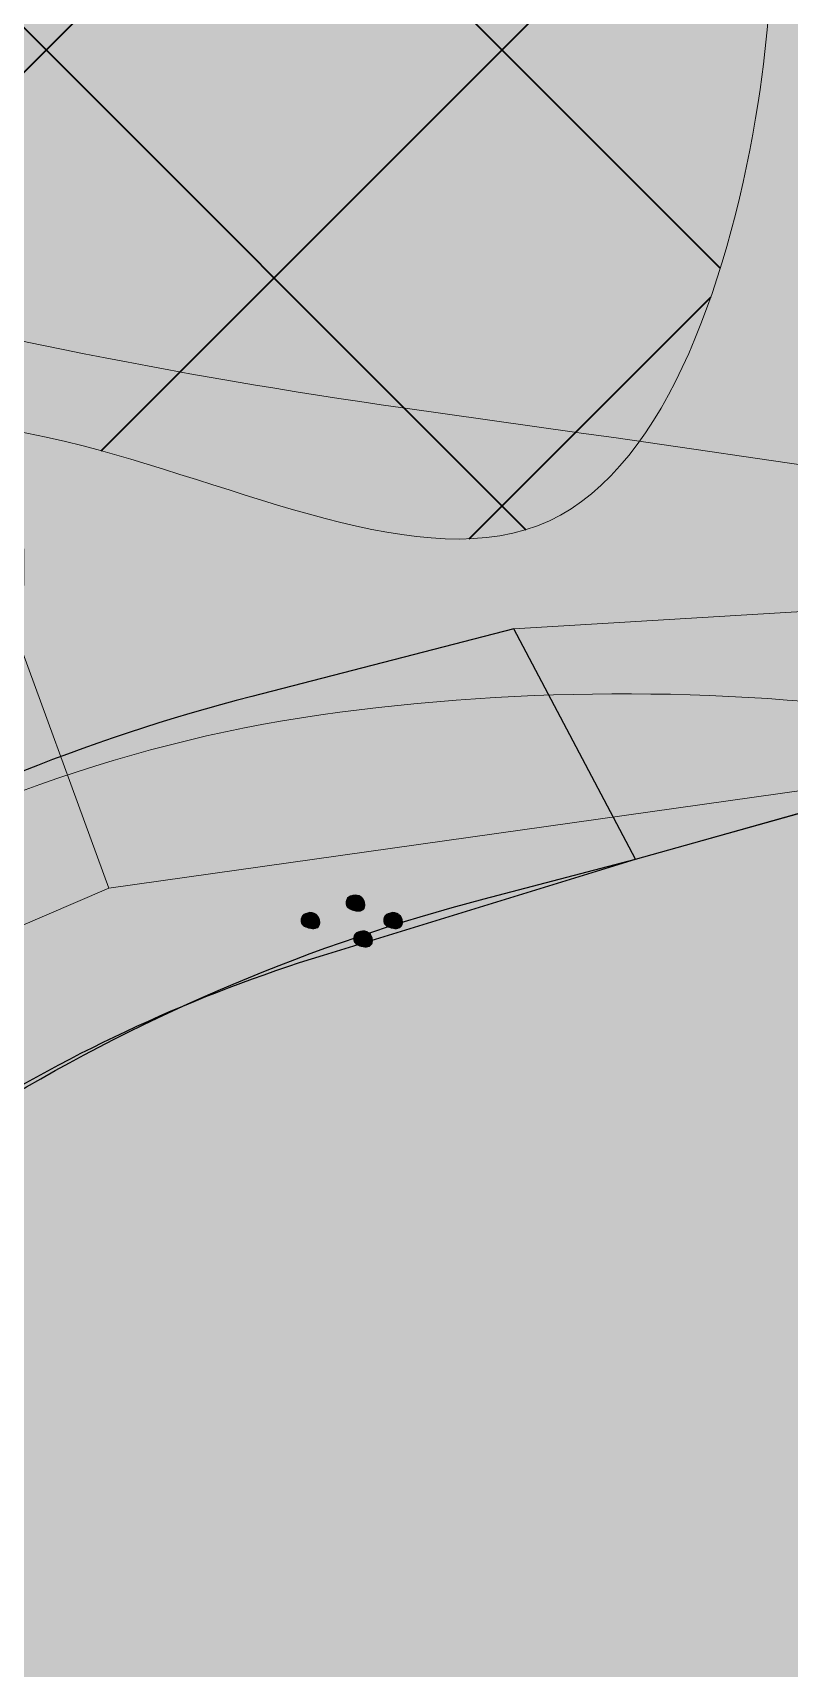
# Model space of a CAD drawing. Header units: metres. Extents: x 68582 to 69192, y 19191 to 19633.
# Drawn here: x 68841.08 to 68848.23, y 19431.63 to 19447.09 of the extents above; entities that cross this region are included whole.
import ezdxf

# ---------------------------------------------------------------- set-up
doc = ezdxf.new("R2010")
doc.units = ezdxf.units.M
doc.layers.get('0').update_dxf_attribs({"lineweight": 15})
doc.layers.add('Kasvillisuus', color=7, linetype='Continuous', lineweight=5)
doc.layers.add('None', color=7, linetype='Continuous', lineweight=5)

msp = doc.modelspace()

# ---------------------------------------------------------------- hatches: boundary and pattern name
at = {"true_color": 0xd1f0d1, "transparency": 33554687}
msp.add_hatch(color=254, dxfattribs=at).paths.add_polyline_path([(68588.122, 19191.443), (69192.296, 19191.443), (69192.296, 19628.232), (68588.122, 19628.232)], flags=0)
at = {"true_color": 0xffffff, "transparency": 33554687}
for points in [[(68853.84, 19438.84), (68849.6, 19440.1), (68841.8, 19439), (68840.808, 19441.718), (68840.998, 19441.866), (68840.998, 19442.21), (68838.164, 19442.598), (68830.39, 19442.197), (68825, 19444.618), (68825.489, 19446.042), (68819.504, 19455.1), (68817.6, 19456.1), (68817.755, 19456.395), (68832.713, 19456.567), (68832.797, 19453.569), (68847.2, 19453.974), (68847.182, 19456.976), (68849.313, 19456.973), (68849.274, 19455.809), (68866.347, 19455.716), (68866.347, 19457.48), (68870.158, 19457.258), (68870.204, 19455.959), (68875.311, 19455.901), (68875.238, 19457.315), (68877.559, 19457.315), (68878.273, 19456.48), (68872.251, 19441.895), (68872.086, 19441.25), (68872.426, 19440.59), (68868.682, 19443.179), (68869.194, 19443.727), (68869.626, 19444.285), (68872.6, 19451.2), (68872.86, 19451.796), (68873.143, 19452.7), (68872.6, 19453.608), (68870.137, 19453.9), (68868.016, 19453.862), (68867.223, 19453.088), (68866.127, 19446.233), (68866.229, 19445.93), (68862.957, 19447.2), (68863.493, 19448.475), (68864.453, 19451.678), (68864.393, 19452.094), (68864.137, 19452.399), (68862.749, 19452.595), (68861.466, 19452.475), (68860.18, 19451.092), (68859.697, 19448.404), (68857.397, 19447.7), (68857.314, 19449.873), (68856.392, 19450.576), (68848.579, 19450.505), (68848.372, 19450.1), (68848.372, 19447.981), (68848.557, 19447.548), (68849.239, 19447.196), (68856.6, 19447)], [(68808.569, 19421.48), (68810.969, 19421.334), (68817.46, 19423.44), (68821.08, 19426.27), (68819.7, 19431.4), (68816.1, 19439.6), (68820.697, 19440.086), (68821.08, 19439.982), (68821.624, 19440.203), (68821.921, 19440.66), (68823.518, 19444.501), (68825, 19444.618), (68828.442, 19443.091), (68830.454, 19442.168), (68827.992, 19439.791), (68827.326, 19437.472), (68827.898, 19434.103), (68828.007, 19433.869), (68828.715, 19433.53), (68829.106, 19433.484), (68834.33, 19439.275), (68837.091, 19440.59), (68840.808, 19441.718), (68841.8, 19439), (68839.7, 19438.1), (68835.6, 19434.8), (68834.7, 19432.8), (68835.1, 19431), (68840.496, 19425.49), (68838.219, 19423.58), (68835.136, 19420.991), (68832.917, 19423.183), (68831.316, 19424.433), (68830.601, 19424.494), (68827.702, 19423.479), (68826.712, 19422.889), (68825.308, 19422.423), (68824.014, 19421.885), (68823.664, 19421.359), (68822.141, 19420.424), (68820.711, 19419.916), (68819.817, 19419.384), (68819.464, 19419.002), (68819.569, 19416.869), (68820.647, 19414.953), (68821.216, 19414.438), (68820.68, 19412.69), (68816.445, 19413.091), (68814.393, 19413.286), (68814.393, 19414.438), (68814.835, 19414.4), (68816.131, 19414.699), (68817.336, 19415.42), (68817.343, 19415.689), (68816.502, 19416.568), (68816.173, 19416.858), (68815.855, 19416.858), (68815.193, 19416.486), (68814.237, 19415.934), (68813.581, 19415.555), (68813.417, 19415.309)]]:
    msp.add_hatch(color=7, dxfattribs=at).paths.add_polyline_path(points, flags=0)
at = {"lineweight": 35, "true_color": 0x0988ff, "transparency": 33554687}
h = msp.add_hatch(dxfattribs=at)
h.set_pattern_fill('CMU HF', color=150, scale=50, style=0, pattern_type=2)
h.set_pattern_definition([(45, (0, 0), (-2.15526147, 2.15526147), []), (135, (0, 0), (2.15526147, 2.15526147), [])])
h.paths.add_polyline_path([(68836.369, 19452.69), (68833.192, 19452.628), (68832.533, 19452.629), (68831.862, 19452.648), (68831.521, 19452.666), (68829.4, 19452.852), (68829.109, 19452.866), (68828.965, 19452.87), (68828.822, 19452.871), (68828.681, 19452.87), (68828.541, 19452.865), (68828.402, 19452.857), (68828.265, 19452.845), (68828.13, 19452.83), (68827.997, 19452.81), (68827.932, 19452.799), (68827.866, 19452.787), (68827.802, 19452.773), (68827.737, 19452.758), (68827.674, 19452.742), (68827.611, 19452.725), (68827.549, 19452.706), (68827.487, 19452.687), (68827.426, 19452.665), (68827.365, 19452.643), (68827.305, 19452.619), (68827.246, 19452.593), (68827.188, 19452.566), (68827.13, 19452.538), (68827.073, 19452.508), (68827.017, 19452.477), (68826.962, 19452.444), (68826.907, 19452.409), (68826.853, 19452.372), (68826.8, 19452.334), (68826.767, 19452.309), (68826.734, 19452.283), (68826.701, 19452.256), (68826.668, 19452.229), (68826.604, 19452.172), (68826.542, 19452.113), (68826.481, 19452.051), (68826.422, 19451.987), (68826.364, 19451.92), (68826.308, 19451.852), (68826.254, 19451.781), (68826.201, 19451.709), (68826.15, 19451.634), (68826.101, 19451.558), (68826.053, 19451.48), (68826.008, 19451.4), (68825.965, 19451.319), (68825.923, 19451.237), (68825.883, 19451.153), (68825.846, 19451.068), (68825.81, 19450.982), (68825.777, 19450.895), (68825.746, 19450.808), (68825.717, 19450.719), (68825.69, 19450.629), (68825.666, 19450.539), (68825.643, 19450.449), (68825.623, 19450.358), (68825.606, 19450.267), (68825.591, 19450.175), (68825.578, 19450.083), (68825.568, 19449.992), (68825.56, 19449.9), (68825.555, 19449.809), (68825.554, 19449.748), (68825.553, 19449.687), (68825.554, 19449.566), (68825.56, 19449.445), (68825.57, 19449.325), (68825.582, 19449.205), (68825.598, 19449.086), (68825.617, 19448.967), (68825.638, 19448.848), (68825.687, 19448.612), (68825.742, 19448.378), (68825.975, 19447.452), (68826.025, 19447.223), (68826.047, 19447.11), (68826.066, 19446.996), (68826.082, 19446.882), (68826.096, 19446.769), (68826.106, 19446.656), (68826.112, 19446.543), (68826.114, 19446.487), (68826.115, 19446.43), (68826.115, 19446.374), (68826.113, 19446.318), (68826.111, 19446.262), (68826.107, 19446.206), (68826.102, 19446.149), (68826.096, 19446.093), (68826.086, 19446.024), (68826.074, 19445.954), (68826.061, 19445.885), (68826.046, 19445.816), (68826.029, 19445.747), (68826.01, 19445.678), (68825.989, 19445.609), (68825.967, 19445.54), (68825.943, 19445.472), (68825.917, 19445.404), (68825.89, 19445.336), (68825.862, 19445.268), (68825.832, 19445.201), (68825.8, 19445.134), (68825.768, 19445.068), (68825.734, 19445.002), (68825.662, 19444.871), (68825.585, 19444.741), (68825.504, 19444.614), (68825.419, 19444.489), (68825.331, 19444.366), (68825.239, 19444.245), (68825.145, 19444.127), (68825.048, 19444.012), (68824.958, 19443.91), (68824.866, 19443.81), (68824.679, 19443.615), (68823.928, 19442.865), (68823.751, 19442.673), (68823.665, 19442.575), (68823.582, 19442.475), (68823.519, 19442.395), (68823.457, 19442.315), (68823.397, 19442.233), (68823.339, 19442.15), (68823.225, 19441.98), (68823.116, 19441.807), (68823.011, 19441.631), (68822.909, 19441.451), (68822.138, 19439.97), (68821.933, 19439.605), (68821.196, 19438.412), (68821.127, 19438.292), (68821.06, 19438.17), (68820.996, 19438.048), (68820.934, 19437.924), (68820.876, 19437.799), (68820.822, 19437.673), (68820.79, 19437.591), (68820.759, 19437.509), (68820.73, 19437.426), (68820.703, 19437.342), (68820.677, 19437.258), (68820.652, 19437.173), (68820.629, 19437.088), (68820.608, 19437.002), (68820.588, 19436.915), (68820.57, 19436.828), (68820.538, 19436.653), (68820.511, 19436.476), (68820.49, 19436.298), (68820.475, 19436.119), (68820.465, 19435.939), (68820.46, 19435.758), (68820.46, 19435.577), (68820.465, 19435.396), (68820.475, 19435.215), (68820.49, 19435.034), (68820.509, 19434.854), (68820.527, 19434.71), (68820.548, 19434.566), (68820.572, 19434.422), (68820.599, 19434.28), (68820.628, 19434.138), (68820.659, 19433.996), (68820.729, 19433.715), (68820.808, 19433.436), (68820.896, 19433.161), (68820.992, 19432.888), (68821.096, 19432.618), (68821.206, 19432.352), (68821.324, 19432.089), (68821.447, 19431.83), (68821.575, 19431.574), (68821.709, 19431.323), (68821.847, 19431.076), (68821.988, 19430.833), (68822.134, 19430.594), (68822.403, 19430.173), (68823.235, 19428.934), (68823.51, 19428.506), (68823.779, 19428.059), (68823.91, 19427.826), (68824.039, 19427.586), (68824.164, 19427.338), (68824.285, 19427.081), (68824.484, 19426.626), (68824.872, 19425.7), (68824.973, 19425.478), (68825.075, 19425.264), (68825.128, 19425.16), (68825.182, 19425.06), (68825.237, 19424.962), (68825.293, 19424.868), (68825.35, 19424.777), (68825.409, 19424.69), (68825.439, 19424.649), (68825.469, 19424.608), (68825.5, 19424.568), (68825.531, 19424.53), (68825.563, 19424.492), (68825.595, 19424.456), (68825.627, 19424.421), (68825.66, 19424.387), (68825.693, 19424.355), (68825.727, 19424.324), (68825.762, 19424.294), (68825.796, 19424.266), (68825.832, 19424.239), (68825.868, 19424.214), (68825.886, 19424.202), (68825.904, 19424.19), (68825.923, 19424.179), (68825.941, 19424.168), (68825.96, 19424.157), (68825.979, 19424.147), (68825.998, 19424.137), (68826.017, 19424.128), (68826.037, 19424.119), (68826.056, 19424.11), (68826.076, 19424.102), (68826.096, 19424.094), (68826.116, 19424.087), (68826.136, 19424.08), (68826.156, 19424.074), (68826.177, 19424.068), (68826.197, 19424.062), (68826.218, 19424.057), (68826.239, 19424.052), (68826.26, 19424.048), (68826.281, 19424.044), (68826.303, 19424.04), (68826.324, 19424.037), (68826.346, 19424.034), (68826.368, 19424.032), (68826.39, 19424.03), (68826.434, 19424.027), (68826.479, 19424.025), (68826.524, 19424.025), (68826.57, 19424.026), (68826.616, 19424.029), (68826.663, 19424.033), (68826.71, 19424.038), (68826.758, 19424.045), (68826.806, 19424.053), (68826.854, 19424.062), (68826.903, 19424.072), (68826.953, 19424.084), (68827.003, 19424.096), (68827.053, 19424.11), (68827.103, 19424.125), (68827.205, 19424.157), (68827.309, 19424.194), (68827.413, 19424.234), (68827.519, 19424.277), (68827.626, 19424.324), (68827.842, 19424.426), (68828.06, 19424.538), (68828.281, 19424.657), (68830.115, 19425.723), (68830.459, 19425.927), (68830.624, 19426.03), (68830.784, 19426.134), (68830.939, 19426.239), (68831.088, 19426.347), (68831.16, 19426.403), (68831.231, 19426.459), (68831.3, 19426.515), (68831.367, 19426.573), (68831.433, 19426.632), (68831.497, 19426.692), (68831.559, 19426.754), (68831.619, 19426.816), (68831.677, 19426.88), (68831.733, 19426.945), (68831.787, 19427.012), (68831.839, 19427.081), (68831.894, 19427.158), (68831.946, 19427.238), (68831.996, 19427.319), (68832.043, 19427.402), (68832.088, 19427.488), (68832.13, 19427.575), (68832.17, 19427.664), (68832.207, 19427.754), (68832.242, 19427.847), (68832.275, 19427.941), (68832.305, 19428.037), (68832.332, 19428.134), (68832.357, 19428.233), (68832.38, 19428.334), (68832.401, 19428.436), (68832.419, 19428.54), (68832.435, 19428.645), (68832.448, 19428.752), (68832.46, 19428.86), (68832.469, 19428.969), (68832.476, 19429.08), (68832.48, 19429.192), (68832.483, 19429.305), (68832.483, 19429.419), (68832.481, 19429.535), (68832.477, 19429.652), (68832.463, 19429.889), (68832.441, 19430.13), (68832.41, 19430.375), (68832.375, 19430.599), (68832.334, 19430.825), (68832.285, 19431.05), (68832.258, 19431.161), (68832.229, 19431.272), (68832.199, 19431.381), (68832.166, 19431.489), (68832.132, 19431.595), (68832.095, 19431.7), (68832.057, 19431.802), (68832.017, 19431.901), (68831.974, 19431.999), (68831.93, 19432.093), (68831.883, 19432.184), (68831.859, 19432.228), (68831.835, 19432.271), (68831.809, 19432.314), (68831.784, 19432.356), (68831.758, 19432.396), (68831.731, 19432.436), (68831.704, 19432.474), (68831.676, 19432.512), (68831.647, 19432.548), (68831.618, 19432.584), (68831.589, 19432.618), (68831.559, 19432.651), (68831.528, 19432.683), (68831.497, 19432.713), (68831.465, 19432.743), (68831.433, 19432.771), (68831.4, 19432.797), (68831.366, 19432.823), (68831.349, 19432.835), (68831.332, 19432.846), (68831.315, 19432.858), (68831.297, 19432.869), (68831.28, 19432.88), (68831.262, 19432.89), (68831.244, 19432.9), (68831.226, 19432.91), (68831.208, 19432.919), (68831.19, 19432.928), (68831.171, 19432.936), (68831.153, 19432.944), (68831.134, 19432.952), (68831.115, 19432.959), (68831.096, 19432.966), (68831.076, 19432.973), (68831.057, 19432.979), (68831.037, 19432.984), (68831.018, 19432.99), (68830.998, 19432.994), (68830.978, 19432.999), (68830.958, 19433.003), (68830.937, 19433.006), (68830.917, 19433.01), (68830.899, 19433.012), (68830.881, 19433.014), (68830.863, 19433.016), (68830.844, 19433.017), (68830.808, 19433.019), (68830.77, 19433.02), (68830.733, 19433.019), (68830.694, 19433.018), (68830.656, 19433.015), (68830.617, 19433.011), (68830.578, 19433.007), (68830.538, 19433.001), (68830.499, 19432.994), (68830.458, 19432.987), (68830.377, 19432.97), (68830.295, 19432.95), (68830.212, 19432.927), (68830.128, 19432.903), (68829.958, 19432.848), (68829.274, 19432.606), (68829.107, 19432.553), (68829.024, 19432.53), (68828.943, 19432.51), (68828.862, 19432.492), (68828.823, 19432.484), (68828.783, 19432.477), (68828.744, 19432.471), (68828.705, 19432.466), (68828.667, 19432.462), (68828.629, 19432.459), (68828.591, 19432.457), (68828.554, 19432.456), (68828.518, 19432.456), (68828.481, 19432.458), (68828.463, 19432.459), (68828.445, 19432.46), (68828.428, 19432.462), (68828.41, 19432.464), (68828.393, 19432.466), (68828.375, 19432.469), (68828.358, 19432.472), (68828.341, 19432.475), (68828.323, 19432.479), (68828.305, 19432.484), (68828.287, 19432.489), (68828.27, 19432.494), (68828.253, 19432.499), (68828.235, 19432.505), (68828.218, 19432.511), (68828.201, 19432.518), (68828.184, 19432.525), (68828.168, 19432.532), (68828.151, 19432.54), (68828.135, 19432.548), (68828.119, 19432.556), (68828.102, 19432.565), (68828.086, 19432.574), (68828.071, 19432.583), (68828.055, 19432.593), (68828.039, 19432.603), (68828.024, 19432.613), (68828.009, 19432.624), (68827.993, 19432.635), (68827.978, 19432.646), (68827.949, 19432.67), (68827.919, 19432.695), (68827.891, 19432.721), (68827.863, 19432.748), (68827.835, 19432.776), (68827.808, 19432.805), (68827.781, 19432.836), (68827.755, 19432.867), (68827.729, 19432.9), (68827.704, 19432.933), (68827.679, 19432.968), (68827.654, 19433.003), (68827.63, 19433.039), (68827.607, 19433.076), (68827.584, 19433.114), (68827.539, 19433.192), (68827.496, 19433.274), (68827.454, 19433.358), (68827.414, 19433.445), (68827.375, 19433.534), (68827.338, 19433.625), (68827.303, 19433.718), (68827.235, 19433.908), (68827.173, 19434.104), (68827.115, 19434.303), (68827.061, 19434.502), (68826.964, 19434.898), (68826.876, 19435.3), (68826.802, 19435.686), (68826.77, 19435.874), (68826.743, 19436.059), (68826.719, 19436.242), (68826.7, 19436.422), (68826.685, 19436.6), (68826.674, 19436.778), (68826.668, 19436.954), (68826.667, 19437.129), (68826.671, 19437.304), (68826.679, 19437.48), (68826.693, 19437.655), (68826.712, 19437.832), (68826.737, 19438.018), (68826.769, 19438.205), (68826.806, 19438.393), (68826.849, 19438.581), (68826.898, 19438.768), (68826.953, 19438.955), (68827.014, 19439.141), (68827.081, 19439.326), (68827.154, 19439.509), (68827.233, 19439.689), (68827.318, 19439.867), (68827.408, 19440.042), (68827.456, 19440.128), (68827.505, 19440.213), (68827.556, 19440.298), (68827.608, 19440.381), (68827.662, 19440.463), (68827.717, 19440.544), (68827.774, 19440.624), (68827.832, 19440.703), (68827.894, 19440.783), (68827.958, 19440.863), (68828.024, 19440.94), (68828.091, 19441.017), (68828.159, 19441.092), (68828.229, 19441.166), (68828.301, 19441.238), (68828.373, 19441.309), (68828.447, 19441.378), (68828.523, 19441.446), (68828.599, 19441.513), (68828.677, 19441.579), (68828.756, 19441.642), (68828.836, 19441.705), (68829, 19441.826), (68829.167, 19441.941), (68829.338, 19442.051), (68829.513, 19442.155), (68829.691, 19442.253), (68829.871, 19442.345), (68830.055, 19442.432), (68830.24, 19442.513), (68830.427, 19442.588), (68830.585, 19442.647), (68830.745, 19442.701), (68830.905, 19442.752), (68831.066, 19442.8), (68831.229, 19442.844), (68831.392, 19442.884), (68831.556, 19442.921), (68831.72, 19442.956), (68832.051, 19443.016), (68832.385, 19443.067), (68832.721, 19443.108), (68833.058, 19443.142), (68833.736, 19443.193), (68837.847, 19443.446), (68838.539, 19443.479), (68838.887, 19443.486), (68839.236, 19443.484), (68839.588, 19443.473), (68839.942, 19443.45), (68840.12, 19443.435), (68840.299, 19443.416), (68840.479, 19443.393), (68840.659, 19443.367), (68840.841, 19443.337), (68841.024, 19443.303), (68841.207, 19443.266), (68841.392, 19443.223), (68841.699, 19443.145), (68842.008, 19443.056), (68843.547, 19442.579), (68843.847, 19442.496), (68843.995, 19442.459), (68844.141, 19442.424), (68844.286, 19442.394), (68844.429, 19442.367), (68844.57, 19442.344), (68844.71, 19442.326), (68844.779, 19442.318), (68844.847, 19442.312), (68844.915, 19442.308), (68844.982, 19442.304), (68845.049, 19442.303), (68845.115, 19442.302), (68845.18, 19442.303), (68845.245, 19442.306), (68845.309, 19442.31), (68845.373, 19442.316), (68845.435, 19442.323), (68845.497, 19442.333), (68845.559, 19442.344), (68845.619, 19442.357), (68845.679, 19442.371), (68845.738, 19442.388), (68845.797, 19442.407), (68845.825, 19442.417), (68845.854, 19442.427), (68845.883, 19442.438), (68845.911, 19442.45), (68845.939, 19442.462), (68845.967, 19442.475), (68845.993, 19442.487), (68846.019, 19442.5), (68846.071, 19442.528), (68846.122, 19442.557), (68846.172, 19442.588), (68846.221, 19442.621), (68846.27, 19442.656), (68846.318, 19442.692), (68846.365, 19442.731), (68846.411, 19442.77), (68846.457, 19442.812), (68846.502, 19442.855), (68846.546, 19442.899), (68846.59, 19442.945), (68846.633, 19442.993), (68846.675, 19443.042), (68846.716, 19443.092), (68846.757, 19443.144), (68846.797, 19443.197), (68846.836, 19443.251), (68846.874, 19443.307), (68846.912, 19443.364), (68846.949, 19443.421), (68847.022, 19443.541), (68847.091, 19443.664), (68847.158, 19443.792), (68847.222, 19443.923), (68847.284, 19444.057), (68847.343, 19444.195), (68847.399, 19444.335), (68847.453, 19444.478), (68847.505, 19444.623), (68847.554, 19444.77), (68847.6, 19444.919), (68847.686, 19445.22), (68847.763, 19445.524), (68847.83, 19445.828), (68847.889, 19446.131), (68847.939, 19446.429), (68847.975, 19446.672), (68848.004, 19446.911), (68848.027, 19447.146), (68848.045, 19447.379), (68848.057, 19447.608), (68848.062, 19447.836), (68848.062, 19448.061), (68848.055, 19448.286), (68848.041, 19448.509), (68848.022, 19448.732), (68847.995, 19448.955), (68847.962, 19449.178), (68847.923, 19449.403), (68847.877, 19449.628), (68847.824, 19449.856), (68847.764, 19450.085), (68847.709, 19450.277), (68847.649, 19450.47), (68847.584, 19450.662), (68847.514, 19450.854), (68847.438, 19451.043), (68847.357, 19451.229), (68847.315, 19451.321), (68847.271, 19451.411), (68847.226, 19451.5), (68847.179, 19451.588), (68847.131, 19451.674), (68847.081, 19451.759), (68847.03, 19451.841), (68846.978, 19451.922), (68846.923, 19452.001), (68846.868, 19452.078), (68846.811, 19452.152), (68846.752, 19452.224), (68846.692, 19452.294), (68846.63, 19452.36), (68846.567, 19452.425), (68846.534, 19452.455), (68846.502, 19452.486), (68846.468, 19452.515), (68846.435, 19452.544), (68846.401, 19452.572), (68846.367, 19452.599), (68846.332, 19452.625), (68846.297, 19452.651), (68846.261, 19452.675), (68846.225, 19452.699), (68846.174, 19452.731), (68846.123, 19452.761), (68846.07, 19452.789), (68846.017, 19452.816), (68845.963, 19452.841), (68845.908, 19452.864), (68845.853, 19452.886), (68845.796, 19452.907), (68845.74, 19452.926), (68845.682, 19452.944), (68845.624, 19452.96), (68845.565, 19452.975), (68845.505, 19452.989), (68845.445, 19453.002), (68845.385, 19453.013), (68845.323, 19453.023), (68845.262, 19453.032), (68845.199, 19453.039), (68845.136, 19453.046), (68845.073, 19453.051), (68844.944, 19453.059), (68844.814, 19453.063), (68844.682, 19453.063), (68844.548, 19453.06), (68844.413, 19453.054), (68844.276, 19453.045), (68843.999, 19453.019), (68843.718, 19452.985), (68841.999, 19452.722), (68841.623, 19452.678), (68841.252, 19452.644), (68840.885, 19452.62), (68840.523, 19452.604), (68839.808, 19452.592)], flags=0)
at = {"layer": 'None', "linetype": 'Continuous', "lineweight": 0, "true_color": 0xa6caf0, "transparency": 33554687}
for points in [[(68835.6, 19434.8), (68839.7, 19438.1), (68841.8, 19439), (68849.6, 19440.1), (68853.8, 19438.8), (68860, 19433.5), (68861.5, 19429.6), (68861.2, 19426.5), (68858.6, 19422.1), (68856, 19420.1), (68852.4, 19419.2), (68847.9, 19420.2), (68844.6, 19421.3), (68835.1, 19431), (68834.7, 19432.8)], [(68836.723, 19432.243), (68836.889, 19433.81), (68837.295, 19434.237), (68837.714, 19434.65), (68838.148, 19435.048), (68838.594, 19435.432), (68839.054, 19435.801), (68839.525, 19436.154), (68840.008, 19436.491), (68840.502, 19436.811), (68841.007, 19437.114), (68841.522, 19437.401), (68842.045, 19437.67), (68842.578, 19437.921), (68843.119, 19438.154), (68843.667, 19438.369), (68844.222, 19438.565), (68844.784, 19438.743), (68845.351, 19438.901), (68846.78, 19439.274), (68849.5, 19440.04), (68853.84, 19438.84), (68859.85, 19433.57), (68861.42, 19429.79), (68861.27, 19426.61), (68858.67, 19422.21), (68855.87, 19419.91), (68854.621, 19419.691), (68852.831, 19420.107), (68850.535, 19420.656), (68849.341, 19420.729), (68848.06, 19420.11), (68844.961, 19421.739), (68842.04, 19424.47), (68837.39, 19430.708)]]:
    msp.add_hatch(color=151, dxfattribs=at).paths.add_polyline_path(points, flags=0)
at = {"layer": 'None', "linetype": 'Continuous', "lineweight": 0, "true_color": 0xdd0000, "transparency": 33554687}
for points in [[(68844.065, 19438.817), (68844.068, 19438.814), (68844.071, 19438.812), (68844.074, 19438.81), (68844.078, 19438.808), (68844.081, 19438.806), (68844.085, 19438.804), (68844.088, 19438.802), (68844.092, 19438.8), (68844.096, 19438.799), (68844.099, 19438.797), (68844.103, 19438.796), (68844.107, 19438.795), (68844.111, 19438.794), (68844.115, 19438.793), (68844.136, 19438.788), (68844.14, 19438.787), (68844.143, 19438.787), (68844.146, 19438.786), (68844.149, 19438.786), (68844.152, 19438.786), (68844.156, 19438.786), (68844.159, 19438.786), (68844.162, 19438.786), (68844.165, 19438.786), (68844.169, 19438.787), (68844.172, 19438.787), (68844.175, 19438.788), (68844.178, 19438.788), (68844.181, 19438.789), (68844.184, 19438.79), (68844.187, 19438.791), (68844.191, 19438.792), (68844.194, 19438.793), (68844.195, 19438.794), (68844.196, 19438.795), (68844.198, 19438.795), (68844.199, 19438.796), (68844.2, 19438.797), (68844.202, 19438.798), (68844.203, 19438.799), (68844.204, 19438.8), (68844.205, 19438.801), (68844.207, 19438.802), (68844.208, 19438.803), (68844.209, 19438.804), (68844.21, 19438.805), (68844.211, 19438.806), (68844.212, 19438.808), (68844.213, 19438.809), (68844.214, 19438.81), (68844.214, 19438.812), (68844.215, 19438.813), (68844.216, 19438.814), (68844.217, 19438.816), (68844.217, 19438.817), (68844.218, 19438.819), (68844.219, 19438.82), (68844.219, 19438.822), (68844.219, 19438.823), (68844.22, 19438.825), (68844.22, 19438.826), (68844.221, 19438.828), (68844.221, 19438.829), (68844.221, 19438.831), (68844.221, 19438.832), (68844.221, 19438.834), (68844.221, 19438.835), (68844.221, 19438.847), (68844.221, 19438.85), (68844.221, 19438.853), (68844.221, 19438.856), (68844.22, 19438.859), (68844.22, 19438.862), (68844.219, 19438.865), (68844.219, 19438.868), (68844.218, 19438.871), (68844.217, 19438.873), (68844.216, 19438.876), (68844.215, 19438.879), (68844.214, 19438.882), (68844.213, 19438.884), (68844.211, 19438.887), (68844.21, 19438.89), (68844.208, 19438.892), (68844.207, 19438.895), (68844.205, 19438.897), (68844.203, 19438.9), (68844.202, 19438.902), (68844.2, 19438.904), (68844.198, 19438.907), (68844.195, 19438.909), (68844.193, 19438.911), (68844.191, 19438.913), (68844.189, 19438.915), (68844.186, 19438.917), (68844.184, 19438.919), (68844.182, 19438.92), (68844.179, 19438.922), (68844.177, 19438.923), (68844.174, 19438.925), (68844.172, 19438.926), (68844.169, 19438.927), (68844.167, 19438.929), (68844.164, 19438.93), (68844.161, 19438.931), (68844.159, 19438.932), (68844.156, 19438.932), (68844.153, 19438.933), (68844.15, 19438.934), (68844.148, 19438.934), (68844.145, 19438.935), (68844.142, 19438.935), (68844.139, 19438.935), (68844.136, 19438.935), (68844.134, 19438.936), (68844.131, 19438.935), (68844.128, 19438.935), (68844.125, 19438.935), (68844.122, 19438.935), (68844.119, 19438.934), (68844.117, 19438.934), (68844.114, 19438.933), (68844.111, 19438.932), (68844.108, 19438.932), (68844.086, 19438.925), (68844.085, 19438.924), (68844.083, 19438.924), (68844.081, 19438.923), (68844.079, 19438.922), (68844.077, 19438.921), (68844.076, 19438.92), (68844.074, 19438.919), (68844.072, 19438.918), (68844.07, 19438.917), (68844.069, 19438.916), (68844.067, 19438.915), (68844.066, 19438.913), (68844.064, 19438.912), (68844.063, 19438.911), (68844.062, 19438.909), (68844.06, 19438.908), (68844.059, 19438.906), (68844.058, 19438.905), (68844.056, 19438.903), (68844.055, 19438.902), (68844.054, 19438.9), (68844.053, 19438.898), (68844.052, 19438.896), (68844.051, 19438.895), (68844.051, 19438.893), (68844.05, 19438.891), (68844.049, 19438.889), (68844.048, 19438.887), (68844.048, 19438.885), (68844.047, 19438.884), (68844.047, 19438.882), (68844.046, 19438.88), (68844.046, 19438.878), (68844.046, 19438.876), (68844.046, 19438.874), (68844.045, 19438.863), (68844.045, 19438.861), (68844.045, 19438.859), (68844.045, 19438.857), (68844.045, 19438.855), (68844.045, 19438.853), (68844.045, 19438.852), (68844.045, 19438.85), (68844.046, 19438.848), (68844.046, 19438.846), (68844.047, 19438.844), (68844.047, 19438.842), (68844.048, 19438.841), (68844.048, 19438.839), (68844.049, 19438.837), (68844.05, 19438.836), (68844.051, 19438.834), (68844.052, 19438.832), (68844.053, 19438.831), (68844.054, 19438.829), (68844.055, 19438.827), (68844.056, 19438.826), (68844.057, 19438.825), (68844.058, 19438.823), (68844.059, 19438.822), (68844.061, 19438.82), (68844.062, 19438.819), (68844.063, 19438.818)], [(68843.639, 19438.651), (68843.642, 19438.649), (68843.645, 19438.646), (68843.648, 19438.644), (68843.652, 19438.642), (68843.655, 19438.64), (68843.659, 19438.638), (68843.662, 19438.636), (68843.666, 19438.635), (68843.67, 19438.633), (68843.673, 19438.632), (68843.677, 19438.63), (68843.681, 19438.629), (68843.685, 19438.628), (68843.689, 19438.627), (68843.71, 19438.622), (68843.714, 19438.622), (68843.717, 19438.621), (68843.72, 19438.621), (68843.723, 19438.62), (68843.726, 19438.62), (68843.73, 19438.62), (68843.733, 19438.62), (68843.736, 19438.62), (68843.739, 19438.621), (68843.743, 19438.621), (68843.746, 19438.621), (68843.749, 19438.622), (68843.752, 19438.623), (68843.755, 19438.623), (68843.758, 19438.624), (68843.761, 19438.625), (68843.764, 19438.627), (68843.767, 19438.628), (68843.769, 19438.628), (68843.77, 19438.629), (68843.772, 19438.63), (68843.773, 19438.631), (68843.774, 19438.631), (68843.776, 19438.632), (68843.777, 19438.633), (68843.778, 19438.634), (68843.779, 19438.635), (68843.781, 19438.636), (68843.782, 19438.637), (68843.783, 19438.638), (68843.784, 19438.64), (68843.785, 19438.641), (68843.786, 19438.642), (68843.787, 19438.643), (68843.788, 19438.645), (68843.788, 19438.646), (68843.789, 19438.647), (68843.79, 19438.649), (68843.791, 19438.65), (68843.791, 19438.652), (68843.792, 19438.653), (68843.793, 19438.654), (68843.793, 19438.656), (68843.793, 19438.657), (68843.794, 19438.659), (68843.794, 19438.66), (68843.795, 19438.662), (68843.795, 19438.664), (68843.795, 19438.665), (68843.795, 19438.667), (68843.795, 19438.668), (68843.795, 19438.67), (68843.795, 19438.681), (68843.795, 19438.684), (68843.795, 19438.687), (68843.795, 19438.69), (68843.794, 19438.693), (68843.794, 19438.696), (68843.793, 19438.699), (68843.793, 19438.702), (68843.792, 19438.705), (68843.791, 19438.708), (68843.79, 19438.711), (68843.789, 19438.713), (68843.788, 19438.716), (68843.787, 19438.719), (68843.785, 19438.722), (68843.784, 19438.724), (68843.782, 19438.727), (68843.781, 19438.729), (68843.779, 19438.732), (68843.777, 19438.734), (68843.775, 19438.736), (68843.774, 19438.739), (68843.772, 19438.741), (68843.769, 19438.743), (68843.767, 19438.745), (68843.765, 19438.747), (68843.763, 19438.749), (68843.76, 19438.751), (68843.758, 19438.753), (68843.756, 19438.755), (68843.753, 19438.756), (68843.751, 19438.758), (68843.748, 19438.759), (68843.746, 19438.761), (68843.743, 19438.762), (68843.741, 19438.763), (68843.738, 19438.764), (68843.735, 19438.765), (68843.733, 19438.766), (68843.73, 19438.767), (68843.727, 19438.767), (68843.724, 19438.768), (68843.722, 19438.769), (68843.719, 19438.769), (68843.716, 19438.769), (68843.713, 19438.77), (68843.71, 19438.77), (68843.707, 19438.77), (68843.705, 19438.77), (68843.702, 19438.77), (68843.699, 19438.769), (68843.696, 19438.769), (68843.693, 19438.769), (68843.691, 19438.768), (68843.688, 19438.768), (68843.685, 19438.767), (68843.682, 19438.766), (68843.66, 19438.759), (68843.659, 19438.759), (68843.657, 19438.758), (68843.655, 19438.757), (68843.653, 19438.756), (68843.651, 19438.755), (68843.65, 19438.755), (68843.648, 19438.754), (68843.646, 19438.753), (68843.644, 19438.751), (68843.643, 19438.75), (68843.641, 19438.749), (68843.64, 19438.748), (68843.638, 19438.746), (68843.637, 19438.745), (68843.635, 19438.744), (68843.634, 19438.742), (68843.633, 19438.741), (68843.632, 19438.739), (68843.63, 19438.738), (68843.629, 19438.736), (68843.628, 19438.734), (68843.627, 19438.733), (68843.626, 19438.731), (68843.625, 19438.729), (68843.625, 19438.727), (68843.624, 19438.725), (68843.623, 19438.724), (68843.622, 19438.722), (68843.622, 19438.72), (68843.621, 19438.718), (68843.621, 19438.716), (68843.62, 19438.714), (68843.62, 19438.712), (68843.62, 19438.71), (68843.62, 19438.708), (68843.619, 19438.697), (68843.619, 19438.695), (68843.619, 19438.693), (68843.619, 19438.691), (68843.619, 19438.69), (68843.619, 19438.688), (68843.619, 19438.686), (68843.619, 19438.684), (68843.62, 19438.682), (68843.62, 19438.68), (68843.621, 19438.679), (68843.621, 19438.677), (68843.622, 19438.675), (68843.622, 19438.673), (68843.623, 19438.672), (68843.624, 19438.67), (68843.625, 19438.668), (68843.626, 19438.667), (68843.626, 19438.665), (68843.627, 19438.663), (68843.629, 19438.662), (68843.63, 19438.66), (68843.631, 19438.659), (68843.632, 19438.657), (68843.633, 19438.656), (68843.635, 19438.655), (68843.636, 19438.653), (68843.637, 19438.652)], [(68844.419, 19438.651), (68844.423, 19438.649), (68844.426, 19438.646), (68844.429, 19438.644), (68844.432, 19438.642), (68844.436, 19438.64), (68844.439, 19438.638), (68844.443, 19438.636), (68844.447, 19438.635), (68844.45, 19438.633), (68844.454, 19438.632), (68844.458, 19438.631), (68844.462, 19438.629), (68844.465, 19438.628), (68844.469, 19438.627), (68844.491, 19438.623), (68844.494, 19438.622), (68844.497, 19438.621), (68844.501, 19438.621), (68844.504, 19438.621), (68844.507, 19438.62), (68844.51, 19438.62), (68844.514, 19438.62), (68844.517, 19438.621), (68844.52, 19438.621), (68844.523, 19438.621), (68844.526, 19438.622), (68844.53, 19438.622), (68844.533, 19438.623), (68844.536, 19438.624), (68844.539, 19438.625), (68844.542, 19438.626), (68844.545, 19438.627), (68844.548, 19438.628), (68844.55, 19438.629), (68844.551, 19438.629), (68844.552, 19438.63), (68844.554, 19438.631), (68844.555, 19438.632), (68844.556, 19438.633), (68844.558, 19438.634), (68844.559, 19438.634), (68844.56, 19438.635), (68844.561, 19438.637), (68844.562, 19438.638), (68844.563, 19438.639), (68844.565, 19438.64), (68844.566, 19438.641), (68844.567, 19438.642), (68844.567, 19438.644), (68844.568, 19438.645), (68844.569, 19438.646), (68844.57, 19438.648), (68844.571, 19438.649), (68844.571, 19438.65), (68844.572, 19438.652), (68844.573, 19438.653), (68844.573, 19438.655), (68844.574, 19438.656), (68844.574, 19438.658), (68844.575, 19438.659), (68844.575, 19438.661), (68844.575, 19438.662), (68844.575, 19438.664), (68844.576, 19438.665), (68844.576, 19438.667), (68844.576, 19438.668), (68844.576, 19438.67), (68844.576, 19438.682), (68844.576, 19438.685), (68844.576, 19438.688), (68844.575, 19438.69), (68844.575, 19438.693), (68844.575, 19438.696), (68844.574, 19438.699), (68844.573, 19438.702), (68844.573, 19438.705), (68844.572, 19438.708), (68844.571, 19438.711), (68844.57, 19438.714), (68844.569, 19438.716), (68844.567, 19438.719), (68844.566, 19438.722), (68844.565, 19438.724), (68844.563, 19438.727), (68844.562, 19438.729), (68844.56, 19438.732), (68844.558, 19438.734), (68844.556, 19438.737), (68844.554, 19438.739), (68844.552, 19438.741), (68844.55, 19438.743), (68844.548, 19438.745), (68844.546, 19438.747), (68844.544, 19438.749), (68844.541, 19438.751), (68844.539, 19438.753), (68844.536, 19438.755), (68844.534, 19438.756), (68844.532, 19438.758), (68844.529, 19438.759), (68844.527, 19438.761), (68844.524, 19438.762), (68844.521, 19438.763), (68844.519, 19438.764), (68844.516, 19438.765), (68844.513, 19438.766), (68844.511, 19438.767), (68844.508, 19438.768), (68844.505, 19438.768), (68844.502, 19438.769), (68844.5, 19438.769), (68844.497, 19438.77), (68844.494, 19438.77), (68844.491, 19438.77), (68844.488, 19438.77), (68844.485, 19438.77), (68844.483, 19438.77), (68844.48, 19438.77), (68844.477, 19438.769), (68844.474, 19438.769), (68844.471, 19438.768), (68844.468, 19438.768), (68844.466, 19438.767), (68844.463, 19438.766), (68844.441, 19438.759), (68844.439, 19438.759), (68844.437, 19438.758), (68844.436, 19438.757), (68844.434, 19438.757), (68844.432, 19438.756), (68844.43, 19438.755), (68844.429, 19438.754), (68844.427, 19438.753), (68844.425, 19438.752), (68844.424, 19438.75), (68844.422, 19438.749), (68844.42, 19438.748), (68844.419, 19438.747), (68844.418, 19438.745), (68844.416, 19438.744), (68844.415, 19438.742), (68844.414, 19438.741), (68844.412, 19438.739), (68844.411, 19438.738), (68844.41, 19438.736), (68844.409, 19438.734), (68844.408, 19438.733), (68844.407, 19438.731), (68844.406, 19438.729), (68844.405, 19438.727), (68844.404, 19438.726), (68844.404, 19438.724), (68844.403, 19438.722), (68844.403, 19438.72), (68844.402, 19438.718), (68844.402, 19438.716), (68844.401, 19438.714), (68844.401, 19438.712), (68844.401, 19438.71), (68844.4, 19438.708), (68844.4, 19438.697), (68844.399, 19438.695), (68844.399, 19438.694), (68844.399, 19438.692), (68844.399, 19438.69), (68844.4, 19438.688), (68844.4, 19438.686), (68844.4, 19438.684), (68844.4, 19438.682), (68844.401, 19438.681), (68844.401, 19438.679), (68844.402, 19438.677), (68844.402, 19438.675), (68844.403, 19438.674), (68844.404, 19438.672), (68844.405, 19438.67), (68844.405, 19438.668), (68844.406, 19438.667), (68844.407, 19438.665), (68844.408, 19438.664), (68844.409, 19438.662), (68844.41, 19438.661), (68844.412, 19438.659), (68844.413, 19438.658), (68844.414, 19438.656), (68844.415, 19438.655), (68844.417, 19438.654), (68844.418, 19438.652)], [(68844.136, 19438.478), (68844.139, 19438.475), (68844.142, 19438.473), (68844.145, 19438.471), (68844.149, 19438.469), (68844.152, 19438.467), (68844.156, 19438.465), (68844.159, 19438.463), (68844.163, 19438.461), (68844.166, 19438.46), (68844.17, 19438.458), (68844.174, 19438.457), (68844.178, 19438.456), (68844.182, 19438.455), (68844.185, 19438.454), (68844.207, 19438.449), (68844.21, 19438.448), (68844.214, 19438.448), (68844.217, 19438.447), (68844.22, 19438.447), (68844.223, 19438.447), (68844.227, 19438.447), (68844.23, 19438.447), (68844.233, 19438.447), (68844.236, 19438.447), (68844.24, 19438.448), (68844.243, 19438.448), (68844.246, 19438.449), (68844.249, 19438.449), (68844.252, 19438.45), (68844.255, 19438.451), (68844.258, 19438.452), (68844.261, 19438.453), (68844.264, 19438.454), (68844.266, 19438.455), (68844.267, 19438.456), (68844.269, 19438.457), (68844.27, 19438.457), (68844.271, 19438.458), (68844.273, 19438.459), (68844.274, 19438.46), (68844.275, 19438.461), (68844.276, 19438.462), (68844.277, 19438.463), (68844.279, 19438.464), (68844.28, 19438.465), (68844.281, 19438.466), (68844.282, 19438.468), (68844.283, 19438.469), (68844.284, 19438.47), (68844.285, 19438.471), (68844.285, 19438.473), (68844.286, 19438.474), (68844.287, 19438.475), (68844.288, 19438.477), (68844.288, 19438.478), (68844.289, 19438.48), (68844.289, 19438.481), (68844.29, 19438.483), (68844.29, 19438.484), (68844.291, 19438.486), (68844.291, 19438.487), (68844.291, 19438.489), (68844.292, 19438.49), (68844.292, 19438.492), (68844.292, 19438.493), (68844.292, 19438.495), (68844.292, 19438.496), (68844.292, 19438.508), (68844.292, 19438.511), (68844.292, 19438.514), (68844.292, 19438.517), (68844.291, 19438.52), (68844.291, 19438.523), (68844.29, 19438.526), (68844.29, 19438.529), (68844.289, 19438.532), (68844.288, 19438.534), (68844.287, 19438.537), (68844.286, 19438.54), (68844.285, 19438.543), (68844.284, 19438.546), (68844.282, 19438.548), (68844.281, 19438.551), (68844.279, 19438.553), (68844.278, 19438.556), (68844.276, 19438.558), (68844.274, 19438.561), (68844.272, 19438.563), (68844.27, 19438.565), (68844.268, 19438.568), (68844.266, 19438.57), (68844.264, 19438.572), (68844.262, 19438.574), (68844.26, 19438.576), (68844.257, 19438.578), (68844.255, 19438.58), (68844.253, 19438.581), (68844.25, 19438.583), (68844.248, 19438.584), (68844.245, 19438.586), (68844.243, 19438.587), (68844.24, 19438.588), (68844.238, 19438.59), (68844.235, 19438.591), (68844.232, 19438.592), (68844.23, 19438.593), (68844.227, 19438.593), (68844.224, 19438.594), (68844.221, 19438.595), (68844.219, 19438.595), (68844.216, 19438.596), (68844.213, 19438.596), (68844.21, 19438.596), (68844.207, 19438.596), (68844.204, 19438.597), (68844.202, 19438.596), (68844.199, 19438.596), (68844.196, 19438.596), (68844.193, 19438.596), (68844.19, 19438.595), (68844.187, 19438.595), (68844.185, 19438.594), (68844.182, 19438.594), (68844.179, 19438.593), (68844.157, 19438.586), (68844.155, 19438.585), (68844.154, 19438.585), (68844.152, 19438.584), (68844.15, 19438.583), (68844.148, 19438.582), (68844.146, 19438.581), (68844.145, 19438.58), (68844.143, 19438.579), (68844.141, 19438.578), (68844.14, 19438.577), (68844.138, 19438.576), (68844.137, 19438.574), (68844.135, 19438.573), (68844.134, 19438.572), (68844.132, 19438.57), (68844.131, 19438.569), (68844.13, 19438.567), (68844.129, 19438.566), (68844.127, 19438.564), (68844.126, 19438.563), (68844.125, 19438.561), (68844.124, 19438.559), (68844.123, 19438.557), (68844.122, 19438.556), (68844.121, 19438.554), (68844.121, 19438.552), (68844.12, 19438.55), (68844.119, 19438.548), (68844.119, 19438.546), (68844.118, 19438.545), (68844.118, 19438.543), (68844.117, 19438.541), (68844.117, 19438.539), (68844.117, 19438.537), (68844.117, 19438.535), (68844.116, 19438.524), (68844.116, 19438.522), (68844.116, 19438.52), (68844.116, 19438.518), (68844.116, 19438.516), (68844.116, 19438.514), (68844.116, 19438.513), (68844.116, 19438.511), (68844.117, 19438.509), (68844.117, 19438.507), (68844.118, 19438.505), (68844.118, 19438.503), (68844.119, 19438.502), (68844.119, 19438.5), (68844.12, 19438.498), (68844.121, 19438.497), (68844.122, 19438.495), (68844.122, 19438.493), (68844.123, 19438.492), (68844.124, 19438.49), (68844.125, 19438.489), (68844.127, 19438.487), (68844.128, 19438.486), (68844.129, 19438.484), (68844.13, 19438.483), (68844.131, 19438.481), (68844.133, 19438.48), (68844.134, 19438.479)]]:
    msp.add_hatch(color=12, dxfattribs=at).paths.add_polyline_path(points, flags=0)

# ---------------------------------------------------------------- linework, layer by layer
at = {"color": 7, "true_color": 0xffffff, "transparency": 33554687}
for points in [[(68849.6, 19440.1), (68841.8, 19439), (68840.808, 19441.718), (68840.998, 19441.866), (68840.998, 19442.21), (68838.164, 19442.598), (68830.39, 19442.197), (68825, 19444.618)], [(68825, 19444.618), (68828.442, 19443.091), (68830.454, 19442.168), (68827.992, 19439.791), (68827.326, 19437.472), (68827.898, 19434.103), (68828.007, 19433.869), (68828.715, 19433.53), (68829.106, 19433.484), (68834.33, 19439.275), (68837.091, 19440.59), (68840.808, 19441.718), (68841.8, 19439), (68839.7, 19438.1), (68835.6, 19434.8), (68834.7, 19432.8), (68835.1, 19431)]]:
    msp.add_lwpolyline(points, dxfattribs=at)
at = {"layer": 'Kasvillisuus'}
msp.add_open_spline([(68836.369, 19452.69), (68834.7, 19452.703), (68831.611, 19452.404), (68826.838, 19453.389), (68824.947, 19449.425), (68826.702, 19446.532), (68825.176, 19443.95), (68823.16, 19442.319), (68822.225, 19439.851), (68820.525, 19437.586), (68820.279, 19434.218), (68821.948, 19430.538), (68824.33, 19427.648), (68825.67, 19422.925), (68829.336, 19425.362), (68832.298, 19426.843), (68832.737, 19430.111), (68831.406, 19434.031), (68827.917, 19431.482), (68826.818, 19435.152), (68826.478, 19437.819), (68827.588, 19440.961), (68830.998, 19443.266), (68835.93, 19443.13), (68840.882, 19443.936), (68846.465, 19441.057), (68848.191, 19446.385), (68848.069, 19449.781), (68846.322, 19453.73), (68841.335, 19452.294), (68838.179, 19452.676), (68836.369, 19452.69)], degree=3, knots=[0, 0, 0, 0, 5.193554, 9.583382, 12.399215, 16.153619, 18.483362, 20.607863, 23.918082, 26.146432, 28.982421, 33.541697, 37.661655, 41.153683, 44.65856, 47.688867, 51.03171, 54.060351, 56.691055, 59.477319, 62.422274, 65.503815, 68.711126, 74.098034, 79.723163, 84.358461, 88.777903, 92.437694, 95.470879, 99.697037, 105.326686, 105.326686, 105.326686, 105.326686], dxfattribs=at)
at = {"layer": 'None', "color": 7, "linetype": 'Continuous', "lineweight": 25, "transparency": 33554582}
for p, q in [((68845.63, 19441.453), (68843.152, 19440.814)), ((68846.78, 19439.274), (68845.63, 19441.453)), ((68843.83, 19438.369), (68846.78, 19439.274))]:
    msp.add_line(p, q, dxfattribs=at)
at = {"layer": 'None', "color": 7, "linetype": 'Continuous', "lineweight": 25, "transparency": 33554687}
for p, q in [((68846.78, 19439.274), (68849.5, 19440.04)), ((68845.351, 19438.901), (68846.78, 19439.274)), ((68844.046, 19438.874), (68844.045, 19438.863)), ((68844.108, 19438.932), (68844.086, 19438.925)), ((68844.189, 19438.915), (68844.186, 19438.917)), ((68844.221, 19438.835), (68844.221, 19438.847)), ((68843.62, 19438.708), (68843.619, 19438.697)), ((68843.682, 19438.766), (68843.66, 19438.759)), ((68843.763, 19438.749), (68843.76, 19438.751)), ((68843.795, 19438.67), (68843.795, 19438.681)), ((68844.115, 19438.793), (68844.136, 19438.788)), ((68844.4, 19438.708), (68844.4, 19438.697)), ((68844.463, 19438.766), (68844.441, 19438.759)), ((68844.544, 19438.749), (68844.541, 19438.751)), ((68844.576, 19438.67), (68844.576, 19438.682)), ((68843.689, 19438.627), (68843.71, 19438.622)), ((68844.117, 19438.535), (68844.116, 19438.524)), ((68844.179, 19438.593), (68844.157, 19438.586)), ((68844.26, 19438.576), (68844.257, 19438.578)), ((68844.469, 19438.627), (68844.491, 19438.623)), ((68844.185, 19438.454), (68844.207, 19438.449)), ((68844.292, 19438.496), (68844.292, 19438.508))]:
    msp.add_line(p, q, dxfattribs=at)
at = {"layer": 'None', "color": 7, "linetype": 'Continuous', "lineweight": 5, "transparency": 33554687}
for points in [[(68840.968, 19444.175), (68841.167, 19444.134), (68841.367, 19444.093), (68841.567, 19444.053), (68841.766, 19444.014), (68841.966, 19443.976), (68842.166, 19443.938), (68842.367, 19443.901), (68842.567, 19443.865), (68842.768, 19443.83), (68842.969, 19443.795), (68843.169, 19443.761), (68843.37, 19443.727), (68843.572, 19443.695), (68843.773, 19443.663), (68843.974, 19443.632), (68844.175, 19443.602), (68844.376, 19443.572), (68844.58, 19443.543), (68846.225, 19443.31), (68846.267, 19443.304), (68846.576, 19443.261), (68846.878, 19443.217), (68847.18, 19443.174), (68847.482, 19443.13), (68847.783, 19443.086), (68848.085, 19443.042), (68848.387, 19442.997)], [(68840.975, 19439.917), (68841.147, 19439.98), (68841.319, 19440.04), (68841.492, 19440.098), (68841.667, 19440.154), (68841.842, 19440.208), (68842.017, 19440.259), (68842.193, 19440.308), (68842.37, 19440.354), (68842.547, 19440.398), (68842.725, 19440.44), (68842.904, 19440.479), (68843.083, 19440.516), (68843.263, 19440.551), (68843.442, 19440.583), (68843.623, 19440.613), (68843.804, 19440.64), (68843.985, 19440.665), (68844.168, 19440.688), (68844.351, 19440.709), (68844.534, 19440.729), (68844.717, 19440.747), (68844.901, 19440.764), (68845.085, 19440.779), (68845.269, 19440.792), (68845.453, 19440.804), (68845.637, 19440.814), (68845.821, 19440.822), (68846.005, 19440.828), (68846.19, 19440.833), (68846.374, 19440.837), (68846.558, 19440.839), (68846.743, 19440.839), (68846.927, 19440.837), (68847.111, 19440.834), (68847.296, 19440.829), (68847.48, 19440.822), (68847.664, 19440.814), (68847.848, 19440.804), (68848.033, 19440.793), (68848.216, 19440.78), (68848.4, 19440.765)]]:
    msp.add_lwpolyline(points, dxfattribs=at)
at = {"layer": 'None', "color": 7, "linetype": 'Continuous', "lineweight": 0, "transparency": 33554636}
msp.add_lwpolyline([(68858.4, 19440.4), (68854.7, 19441.3), (68851.4, 19441.8), (68845.63, 19441.453), (68846.78, 19439.274), (68849.5, 19440.04), (68853.84, 19438.84), (68859.85, 19433.57), (68859.898, 19433.454), (68863.3, 19436), (68860.7, 19438.9)], close=True, dxfattribs=at)
at = {"layer": 'None', "color": 7, "linetype": 'Continuous', "lineweight": 5, "transparency": 33554687}
msp.add_lwpolyline([(68835.6, 19434.8), (68839.7, 19438.1), (68841.8, 19439), (68849.6, 19440.1), (68853.8, 19438.8), (68860, 19433.5), (68861.5, 19429.6), (68861.2, 19426.5), (68858.6, 19422.1), (68856, 19420.1), (68852.4, 19419.2), (68847.9, 19420.2), (68844.6, 19421.3), (68835.1, 19431), (68834.7, 19432.8)], close=True, dxfattribs=at)
at = {"layer": 'None', "color": 7, "linetype": 'Continuous', "lineweight": 25, "transparency": 33554582}
msp.add_arc((68847.624, 19423.458), 17.923, 104.4494, 120, dxfattribs=at)
at = {"layer": 'None', "color": 7, "linetype": 'Continuous', "lineweight": 25, "transparency": 33554687, "extrusion": (0, 0, -1)}
msp.add_arc((-68849.774, 19421.97), 17.499, 42.5786, 75.3591, dxfattribs=at)
at = {"layer": 'None', "color": 7, "linetype": 'Continuous', "lineweight": 25, "transparency": 33554687}
for centre, radius, start, end in [((68844.098, 19438.858), 0.0536, 175.531, 231.2424), ((68844.104, 19438.869), 0.0583, 107.353, 175.531), ((68844.133, 19438.851), 0.0841, 51.0705, 107.353), ((68844.134, 19438.847), 0.0871, 0, 51.0705), ((68844.175, 19438.835), 0.0458, 293.2582, 0), ((68843.672, 19438.693), 0.0536, 175.531, 231.2424), ((68843.678, 19438.704), 0.0583, 107.353, 175.531), ((68843.707, 19438.686), 0.0841, 51.0705, 107.353), ((68843.708, 19438.681), 0.0871, 360, 51.0705), ((68843.749, 19438.67), 0.0458, 293.2582, 0), ((68844.141, 19438.911), 0.121, 231.2424, 257.5674), ((68844.157, 19438.879), 0.0936, 257.5674, 293.2582), ((68844.453, 19438.693), 0.0536, 175.531, 231.2424), ((68844.459, 19438.704), 0.0583, 107.353, 175.531), ((68844.488, 19438.686), 0.0841, 51.0705, 107.353), ((68844.489, 19438.682), 0.0871, 0, 51.0705), ((68844.53, 19438.67), 0.0458, 293.2582, 0), ((68843.715, 19438.746), 0.121, 231.2424, 257.5674), ((68843.731, 19438.714), 0.0936, 257.5674, 293.2582), ((68844.169, 19438.52), 0.0536, 175.531, 231.2424), ((68844.175, 19438.53), 0.0583, 107.353, 175.531), ((68844.204, 19438.512), 0.0841, 51.0705, 107.353), ((68844.205, 19438.508), 0.0871, 0, 51.0705), ((68844.495, 19438.746), 0.121, 231.2424, 257.5674), ((68844.511, 19438.714), 0.0936, 257.5674, 293.2582), ((68844.212, 19438.572), 0.121, 231.2424, 257.5674), ((68844.227, 19438.54), 0.0936, 257.5674, 293.2582), ((68844.246, 19438.496), 0.0458, 293.2582, 0)]:
    msp.add_arc(centre, radius, start, end, dxfattribs=at)
at = {"layer": 'None', "color": 7, "linetype": 'Continuous', "lineweight": 25, "transparency": 33554582, "extrusion": (0, 0, -1)}
msp.add_arc((-68848.027, 19424.696), 14.302, 57.8062, 72.9351, dxfattribs=at)

doc.saveas('drawing.dxf')
